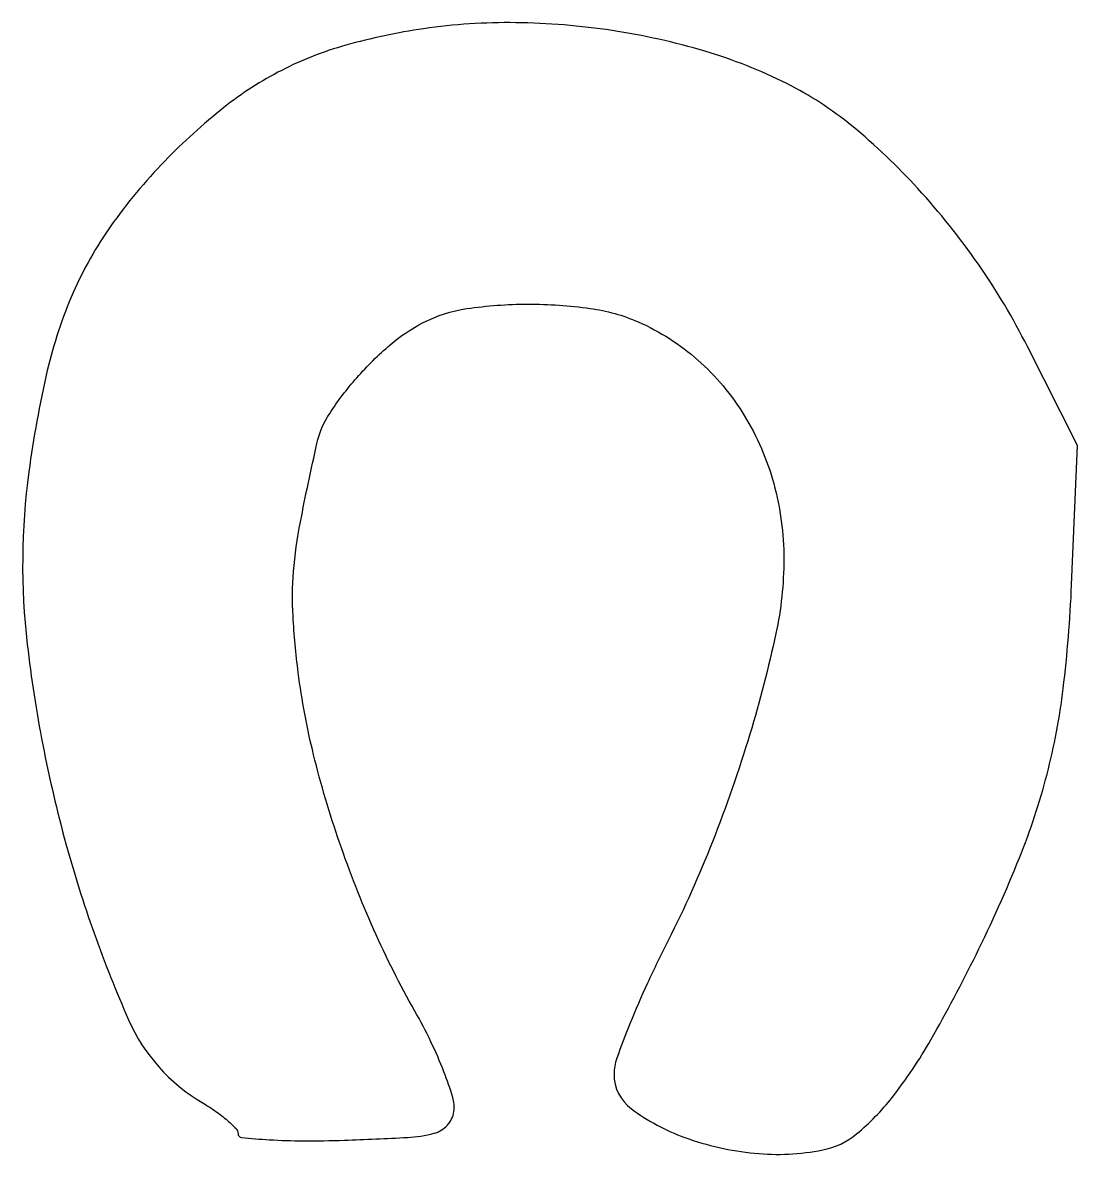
# Model space of a CAD drawing. Extents: x 0.2 to 87.2, y 0 to 93.4.
import ezdxf

# ---------------------------------------------------------------- set-up
doc = ezdxf.new("R2010")
doc.units = 0

msp = doc.modelspace()

# ---------------------------------------------------------------- linework, layer by layer
msp.add_lwpolyline([(33.300939, 92.873336, 0.032356), (26.881071, 91.511813, 0.049806), (21.597869, 89.443168, 0.04979), (16.826867, 86.370089, 0.03231), (11.961369, 81.960151, 0.038243), (7.51716, 76.61286, 0.051237), (4.415879, 71.127824, 0.045992), (2.275821, 64.676294, 0.023845), (0.748844, 56.317661, 0.06213), (0.622191, 42.100285, 0.038251), (3.814461, 25.648648, 0.036951), (8.982774, 11.13004, 0.156605), (15.034449, 4.320579, -0.01916), (16.170236, 3.589559, -0.026219), (17.128869, 2.841523, -0.025071), (17.833657, 2.164673, -0.19115), (18, 1.74546, 0.386807), (18.290203, 1.426459, 0.008368), (20.570312, 1.24886, 0.014685), (23.394983, 1.159486, 0.008818), (26.75, 1.211067, 0.00529), (31.962561, 1.438419, 0.050326), (34.164008, 1.781807, 0.143851), (35.258958, 2.439709, 0.151648), (35.796241, 3.572124, 0.109772), (35.706481, 4.740641, 0.018736), (34.973403, 6.861461, 0.019651), (33.902484, 9.328362, 0.016402), (32.579089, 11.860077, -0.023896), (29.20005, 18.567232, -0.021815), (26.36224, 25.770831, -0.022305), (24.228227, 32.999816, -0.029091), (22.964645, 39.778852, -0.016915), (22.533015, 44.442547, -0.034997), (22.575083, 48.099362, -0.027927), (23.141699, 52.200015, -0.00739), (24.507328, 58.672928, -0.089093), (25.55611, 61.15061, -0.035819), (27.78905, 64.089455, -0.035629), (30.544528, 66.805634, -0.057498), (33.274879, 68.642145, -0.083392), (36.852376, 69.791473, -0.03542), (41.890017, 70.163122, -0.035443), (47.034084, 69.81265, -0.068323), (51, 68.692314, -0.078815), (55.9064, 65.553995, -0.073604), (59.735316, 60.984947, -0.071267), (62.168485, 55.359916, -0.066589), (63, 49.143985, -0.05303), (62.345543, 42.990734, -0.020606), (60.198385, 34.690212, -0.020128), (57.114246, 25.819007, -0.023558), (53.464885, 17.689549, 0.009361), (51.755149, 14.15309, 0.011779), (50.31156, 10.813885, 0.009987), (49.230773, 7.981443, 0.086351), (49, 6.655156, 0.237445), (50.438544, 3.796725, 0.072575), (54.827588, 1.436508, 0.063028), (60.583918, 0.133518, 0.072632), (66.202469, 0.405068, 0.125291), (69.005042, 1.733327, 0.053376), (71.922835, 4.728702, 0.037175), (75.123326, 9.495169, 0.014492), (78.846349, 16.508565, 0.018796), (82.427334, 24.496288, 0.032754), (84.698773, 31.38806, 0.03314), (86.034435, 38.461356, 0.019783), (86.726017, 47), (87.200751, 58.5), (83.086109, 66.654464, 0.03481), (79.043923, 73.445471, 0.033606), (74.055108, 79.695082, 0.035366), (68.618052, 84.854768, 0.056073), (63.240956, 88.350814, 0.043956), (56.498772, 91.017279, 0.034723), (48.839226, 92.72478, 0.034266), (40.895489, 93.372951, 0.039321)], format="xyb", close=True)

doc.saveas('drawing.dxf')
